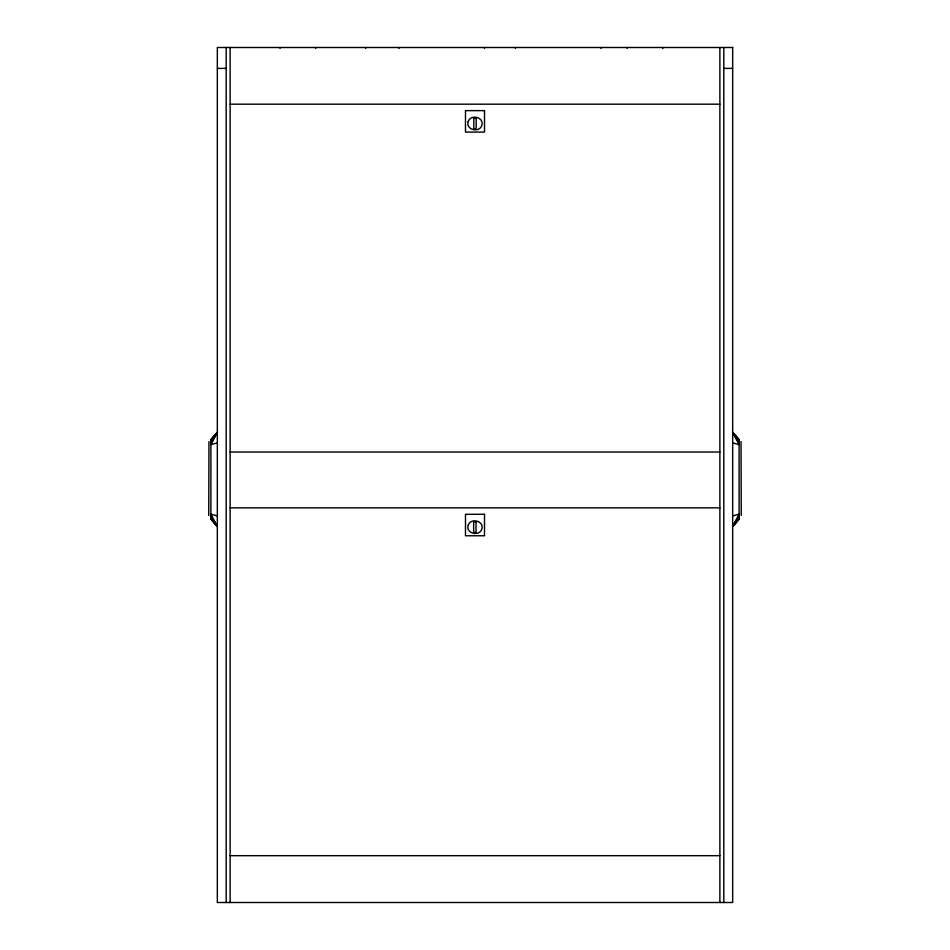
<?xml version="1.0" encoding="UTF-8"?>
<svg xmlns="http://www.w3.org/2000/svg" width="950" height="950" viewBox="0 0 950 950"><rect width="100%" height="100%" fill="white"/><g stroke="black" fill="none" stroke-linecap="round" stroke-linejoin="round"><path stroke-width="1.43" d="M208.964 441.608L208.751 515.482M217.336 515.886L210.9 514.223L217.336 526.442L210.9 519.175L210.9 439.648L217.336 432.381L210.9 444.6L217.336 442.938M732.664 442.938L739.1 444.6L732.664 432.381L739.1 439.648L739.1 519.175L732.664 526.442L739.1 514.223L732.664 515.886M210.9 443.199L217.336 432.381L210.9 439.803L217.336 432.689M732.664 526.134L739.1 519.021L732.664 526.442L739.1 515.624M210.9 441.988L217.336 432.381L210.9 440.254M734.504 523.331L739.1 518.569L732.664 526.442L739.1 516.836M210.9 440.99L217.336 432.381M732.664 526.442L739.1 517.833M217.336 68.376L226.183 68.376M723.817 68.376L732.664 68.376M230.126 104.179L719.874 104.179M230.126 452.022L719.874 452.022M230.126 507.846L719.874 507.846M230.126 855.689L719.874 855.689M215.496 523.331L210.9 518.569L217.336 526.442L210.9 515.624M732.664 432.689L739.1 439.803L732.664 432.381L739.1 443.199M217.336 526.134L210.9 519.021L217.336 526.442L210.9 516.836M739.1 441.988L732.664 432.381L739.1 440.254M732.664 432.381L739.1 440.99M210.9 517.833L217.336 526.442M741.036 441.608L741.249 515.482M723.817 47.5L723.817 902.5M719.874 47.5L719.874 902.5M662.815 47.5L662.815 48.355M627.154 47.5L627.154 48.355M601.006 47.5L601.006 48.355M515.411 47.5L515.411 48.355M484.512 47.5L484.512 48.355M398.929 47.5L398.929 48.355M365.643 47.5L365.643 48.355M315.709 47.5L315.709 48.355M280.048 47.5L280.048 48.355M230.126 47.5L230.126 902.5M226.183 47.5L226.183 902.5M468.231 121.481C465.417 129.675 479.144 133.333 481.769 125.543C484.583 117.349 470.856 113.691 468.231 121.481M468.231 525.148C465.417 533.33 479.144 536.999 481.769 529.209C484.583 521.016 470.856 517.358 468.231 525.148M732.664 47.5L217.336 47.5L217.336 902.5L732.664 902.5L732.664 47.5M484.512 110.627L465.488 110.627L465.488 132.097L484.512 132.097L484.512 110.627M476.188 118.263L473.812 118.263L473.812 128.713L476.188 128.713L476.188 118.311M484.512 514.294L465.488 514.294L465.488 535.764L484.512 535.764L484.512 514.294M476.045 521.871L473.658 521.871L473.658 532.332L476.045 532.332L476.045 521.918"/></g></svg>
